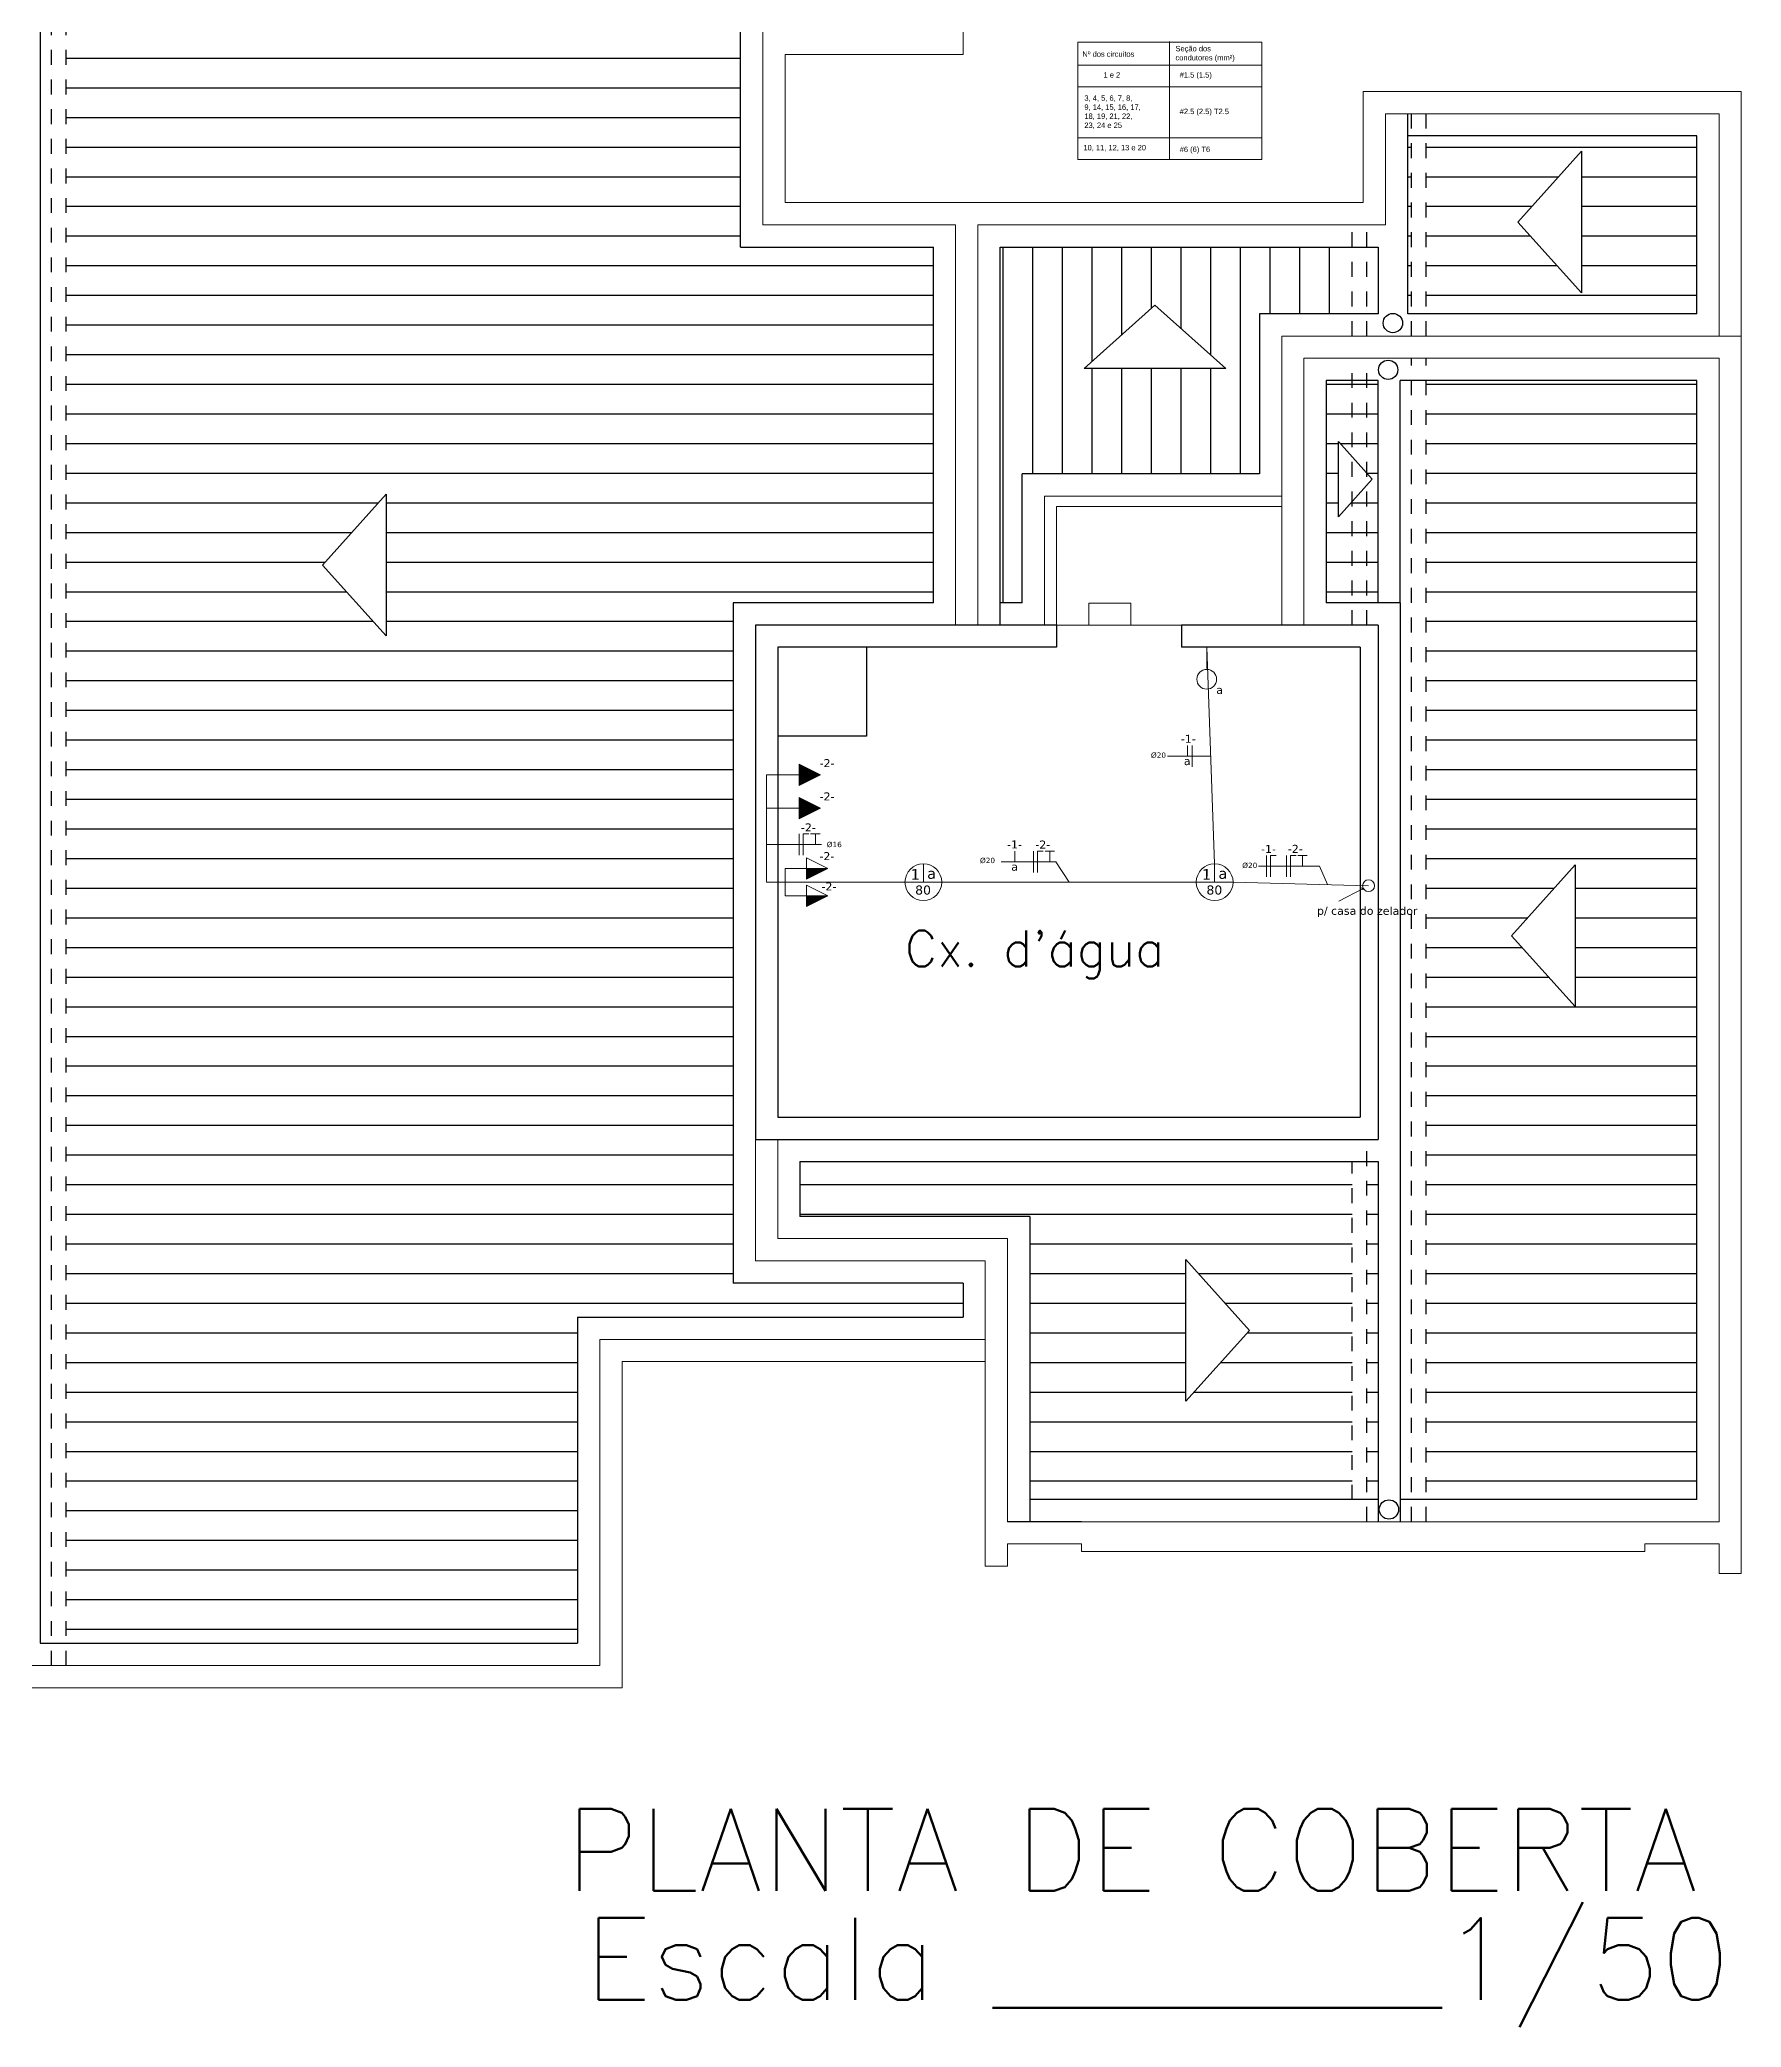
# Model space of a CAD drawing. Header units: millimetres. Extents: x 178 to 457, y 838 to 920.
# Drawn here: x 272.25 to 283.73, y 885.87 to 899.28 of the extents above; entities that cross this region are included whole.
import ezdxf

# ---------------------------------------------------------------- set-up
doc = ezdxf.new("R2010")
doc.units = ezdxf.units.MM
doc.linetypes.add('HIDDEN', pattern=[0.375, 0.25, -0.125])
doc.linetypes.add('HIDDEN2', pattern=[4.7625, 3.175, -1.5875])
for name, color, linetype in [('Alvenaria', 7, 'Continuous'), ('Esquadrias', 5, 'Continuous'), ('Paredebaix', 4, 'Continuous'), ('Piso', 1, 'Continuous'), ('Projeção', 8, 'HIDDEN'), ('Texto', 2, 'Continuous')]:
    doc.layers.add(name, color=color, linetype=linetype)
for name, color, linetype, lineweight in [('ELE - Eletrodutos', 51, 'Continuous', 5), ('ELE - Iluminação', 1, 'Continuous', 5), ('ELE - Interruptores', 1, 'Continuous', 5), ('ELE - Legenda', 1, 'Continuous', 5), ('ELE - Tomadas', 1, 'Continuous', 5)]:
    doc.layers.add(name, color=color, linetype=linetype, lineweight=lineweight)
doc.styles.add('Potencia', font='verdana.ttf', dxfattribs={"height": 0.075})
doc.styles.add('STYLE4', font='romans.shx')
pattern_1 = [(0, (-163.05337, 81.15697), (0, 0.2), [])]

# ---------------------------------------------------------------- blocks, each defined once
blk = doc.blocks.new('Tomada_200')
at = {"layer": 'ELE - Tomadas'}
h = blk.add_hatch(color=0, dxfattribs=at)
h.paths.add_polyline_path([(0.4, 0), (0.2, 0.1), (0.2, 0)])
h.paths.add_polyline_path([(0.4, 0), (0.2, 0), (0.2, -0.1)])
at = {"layer": 'ELE - Tomadas', "color": 0}
blk.add_line((0, 0), (0.4, 0), dxfattribs=at)
at = {"layer": 'ELE - Tomadas'}
for p, q in [((0.2, 0), (0.2, 0.1)), ((0.2, 0.1), (0.4, 0)), ((0.2, 0), (0.2, -0.1)), ((0.2, -0.1), (0.4, 0))]:
    blk.add_line(p, q, dxfattribs=at)
blk = doc.blocks.new('Tomada_130')
at = {"layer": 'ELE - Tomadas'}
blk.add_hatch(color=0, dxfattribs=at).paths.add_polyline_path([(0.2, 0.1), (0.2, 0), (0.4, 0)])
at = {"layer": 'ELE - Tomadas', "color": 0}
for p, q in [((0, 0), (0.4, 0)), ((0.2, 0), (0.2, -0.1)), ((0.2, -0.1), (0.4, 0))]:
    blk.add_line(p, q, dxfattribs=at)
at = {"layer": 'ELE - Tomadas'}
for p, q in [((0.2, 0), (0.2, 0.1)), ((0.2, 0.1), (0.4, 0))]:
    blk.add_line(p, q, dxfattribs=at)
blk = doc.blocks.new('Inter_1secao')
at = {"layer": 'ELE - Tomadas', "color": 0}
blk.add_line((0, 0), (0.2, 0), dxfattribs=at)
blk.add_circle((0.3, 0), 0.0926, dxfattribs=at)

msp = doc.modelspace()

# ---------------------------------------------------------------- hatches: boundary and pattern name
at = {"layer": 'Piso'}
h = msp.add_hatch(dxfattribs=at)
h.set_pattern_fill('_USER,_O', color=256, scale=0.2, pattern_type=0)
h.set_pattern_definition(pattern_1)
h.paths.add_polyline_path([(276.9753706, 897.8821501), (276.9753706, 899.4821501), (278.1753706, 899.4821501), (278.1753706, 902.9321501), (272.4253706, 902.9321501), (272.4253706, 888.4621501), (275.8753706, 888.4621501), (275.8753706, 890.6621501), (278.4753706, 890.6621501), (278.4753706, 890.8925603), (276.9253706, 890.8925603), (276.9253706, 895.4821501), (278.2753706, 895.4821501), (278.2753706, 897.8821501)])
h.paths.add_polyline_path([(274.5837132, 896.2148422), (274.5837132, 895.2586853), (274.154998, 895.7367638)], flags=16)
h = msp.add_hatch(dxfattribs=at)
h.set_pattern_fill('_USER,_O', color=256, scale=0.2, pattern_type=0)
h.set_pattern_definition(pattern_1)
h.paths.add_polyline_path([(283.4253706, 898.6321501), (281.6003706, 898.6321501), (281.6003706, 897.4321501), (283.4253706, 897.4321501)])
h.paths.add_polyline_path([(282.6475173, 897.5722787), (282.2188021, 898.0503572), (282.6475173, 898.5284356)], flags=16)
h.paths.add_polyline_path([(281.4753706, 897.4321501), (281.5003706, 897.4321501), (281.5003706, 898.6321501), (281.4753706, 898.6321501)])
h = msp.add_hatch(dxfattribs=at)
h.set_pattern_fill('_USER,_O', color=256, scale=0.2, angle=90, pattern_type=0)
h.set_pattern_definition([(90, (-163.05337, 81.15697), (-0.2, 1e-17), [])])
h.paths.add_polyline_path([(280.4753706, 896.3521501), (280.4753706, 897.4321501), (281.1003706, 897.4321501), (281.1003706, 897.8821501), (278.7253706, 897.8821501), (278.7253706, 895.4821501), (278.8753706, 895.4821501), (278.8753706, 896.3521501)])
h.paths.add_polyline_path([(279.2916243, 897.0624814), (279.7697028, 897.4911966), (280.2477812, 897.0624814)], flags=16)
h.paths.add_polyline_path([(281.2753706, 897.8821501), (281.2003706, 897.8821501), (281.2003706, 897.4321501), (281.2753706, 897.4321501)])
h = msp.add_hatch(dxfattribs=at)
h.set_pattern_fill('_USER,_O', color=256, scale=0.2, pattern_type=0)
h.set_pattern_definition(pattern_1)
h.paths.add_polyline_path([(280.9253706, 895.4821501), (281.1003706, 895.4821501), (281.1003706, 896.1661749), (281.007524, 896.0626377), (281.007524, 896.5698492), (281.1003706, 896.4663121), (281.1003706, 896.9821501), (280.9253706, 896.9821501)])
h.paths.add_polyline_path([(281.1003706, 896.4663121), (281.2003706, 896.3547979), (281.2003706, 896.9821501), (281.1003706, 896.9821501)])
h.paths.add_polyline_path([(281.2003706, 896.2776891), (281.1003706, 896.1661749), (281.1003706, 895.4821501), (281.2003706, 895.4821501)])
h.paths.add_polyline_path([(281.2753706, 896.9821501), (281.2003706, 896.9821501), (281.2003706, 896.3547979), (281.2349441, 896.3162435), (281.2003706, 896.2776891), (281.2003706, 895.4821501), (281.2753706, 895.4821501)])
h = msp.add_hatch(dxfattribs=at)
h.set_pattern_fill('_USER,_O', color=256, scale=0.2, pattern_type=0)
h.set_pattern_definition(pattern_1)
h.paths.add_polyline_path([(283.4253706, 896.9821501), (281.6003706, 896.9821501), (281.6003706, 889.4321501), (283.4253706, 889.4321501)])
h.paths.add_polyline_path([(282.6040858, 893.7141357), (282.6040858, 892.7579788), (282.1753706, 893.2360573)], flags=16)
h = msp.add_hatch(dxfattribs=at)
h.set_pattern_fill('_USER,_O', color=256, scale=0.2, pattern_type=0)
h.set_pattern_definition(pattern_1)
h.paths.add_polyline_path([(277.3753706, 891.7121501), (277.3753706, 891.3425603), (278.9253706, 891.3425603), (278.9253706, 889.4321501), (281.1003706, 889.4321501), (281.1003706, 891.7121501)])
h.paths.add_polyline_path([(279.9794565, 891.0512771), (280.4081717, 890.5731987), (279.9794565, 890.0951202)], flags=16)
h.paths.add_polyline_path([(281.2003706, 889.4321501), (281.2753706, 889.4321501), (281.2753706, 891.7121501), (281.2003706, 891.7121501)])

# ---------------------------------------------------------------- linework, layer by layer
at = {"layer": 'Alvenaria'}
for p, q in [((282.6475173, 898.5284356), (282.2188021, 898.0503572)), ((282.6475173, 898.5284356), (282.6475173, 897.5722787)), ((282.2188021, 898.0503572), (282.6475173, 897.5722787)), ((279.7697028, 897.4911966), (279.2916243, 897.0624814)), ((280.2477812, 897.0624814), (279.7697028, 897.4911966)), ((280.2477812, 897.0624814), (279.2916243, 897.0624814)), ((281.007524, 896.0626377), (281.007524, 896.5698492)), ((281.2349441, 896.3162435), (281.007524, 896.5698492)), ((281.007524, 896.0626377), (281.2349441, 896.3162435)), ((274.5837132, 896.2148422), (274.154998, 895.7367638)), ((274.5837132, 896.2148422), (274.5837132, 895.2586853)), ((274.154998, 895.7367638), (274.5837132, 895.2586853)), ((277.0753706, 895.3321501), (277.0753706, 891.8621501)), ((279.1053706, 895.3321501), (277.0753706, 895.3321501)), ((279.1053706, 895.3321501), (279.1053706, 895.1821501)), ((281.2753706, 895.3321501), (279.9482674, 895.3321501)), ((279.9482674, 895.3321501), (279.9482674, 895.1821501)), ((281.2753706, 895.3321501), (281.2753706, 891.8621501)), ((277.2253706, 895.1821501), (277.2253706, 892.0121501)), ((278.4167749, 895.1821501), (277.2253706, 895.1821501)), ((277.8253706, 895.1821501), (277.8253706, 894.5821501)), ((279.1053706, 895.1821501), (278.4167749, 895.1821501)), ((281.1553706, 895.1821501), (279.9482674, 895.1821501)), ((281.1553706, 895.1821501), (281.1553706, 892.8321501)), ((277.8253706, 894.5821501), (277.2253706, 894.5821501)), ((282.6040858, 893.7141357), (282.1753706, 893.2360573)), ((282.6040858, 893.7141357), (282.6040858, 892.7579788)), ((282.1753706, 893.2360573), (282.6040858, 892.7579788)), ((281.1553706, 892.8321501), (281.1553706, 892.0121501)), ((277.2253706, 892.0121501), (281.1553706, 892.0121501)), ((277.0753706, 891.8621501), (281.2753706, 891.8621501)), ((279.9794565, 890.0951202), (279.9794565, 891.0512771)), ((280.4081717, 890.5731987), (279.9794565, 891.0512771)), ((279.9794565, 890.0951202), (279.9794565, 891.0512771)), ((279.9794565, 891.0512771), (280.4081717, 890.5731987)), ((279.9794565, 890.0951202), (280.4081717, 890.5731987)), ((280.4081717, 890.5731987), (279.9794565, 890.0951202))]:
    msp.add_line(p, q, dxfattribs=at)
at = {"layer": 'ELE - Eletrodutos'}
for p, q in [((280.1728706, 893.7212768), (280.1194681, 895.1821501)), ((279.8559706, 894.4478492), (280.0204161, 894.4478492)), ((279.9899164, 894.5198262), (279.9899164, 894.4478262)), ((280.0204161, 894.5198377), (280.0204161, 894.3758607)), ((280.0204161, 894.4478492), (280.1463106, 894.4478492)), ((277.1503706, 893.5971501), (277.1503706, 894.3218645)), ((277.1503706, 894.3218645), (277.2253706, 894.3218645)), ((277.2253706, 894.0972266), (277.1503706, 894.0972266)), ((277.3694452, 893.922797), (277.3694452, 893.77882)), ((277.3969079, 893.778797), (277.3969337, 893.922797)), ((277.3969337, 893.922797), (277.4349295, 893.9227902)), ((277.4475545, 893.9227902), (277.5108808, 893.9227788)), ((277.4792616, 893.922797), (277.4792616, 893.8507995)), ((277.1503706, 893.8507995), (277.4792616, 893.8507995)), ((277.4792616, 893.8507995), (277.5208031, 893.8507995)), ((278.731973, 893.7350296), (279.060864, 893.7350296)), ((278.82585, 893.8070181), (278.82585, 893.7350181)), ((278.9510477, 893.8070271), (278.9510477, 893.6630502)), ((278.9785103, 893.6630271), (278.9785362, 893.8070271)), ((278.9785362, 893.8070271), (279.0165319, 893.8070203)), ((279.0291569, 893.8070203), (279.0924832, 893.8070089)), ((279.060864, 893.8070271), (279.060864, 893.7350296)), ((279.060864, 893.7350296), (279.1024055, 893.7350296)), ((279.1024055, 893.7350296), (279.1903706, 893.5971501)), ((280.5215975, 893.7779065), (280.5215975, 893.6339295)), ((280.5496936, 893.6339089), (280.5497195, 893.7779089)), ((280.5497195, 893.7779089), (280.5877153, 893.7779021)), ((280.6566335, 893.7779065), (280.6566335, 893.6339295)), ((280.6840961, 893.6339065), (280.684122, 893.7779065)), ((280.684122, 893.7779065), (280.7221177, 893.7778997)), ((280.7347427, 893.7778997), (280.798069, 893.7778883)), ((280.7664498, 893.7779065), (280.7664498, 893.7059089)), ((280.4676284, 893.705918), (280.8807593, 893.705912)), ((280.8807593, 893.705912), (280.9347888, 893.5812241)), ((277.2253706, 893.5971501), (277.1503706, 893.5971501)), ((278.0837439, 893.5971501), (277.2753706, 893.5971501)), ((280.0487439, 893.5971501), (278.3319973, 893.5971501)), ((281.2111493, 893.5733244), (280.2969973, 893.5971501)), ((281.0116823, 893.470093), (281.1756249, 893.5549392)), ((281.1756249, 893.5549392), (281.1624227, 893.5580027)), ((281.1725027, 893.5444988), (281.1756249, 893.5549392))]:
    msp.add_line(p, q, dxfattribs=at)
msp.add_circle((281.2111493, 893.5733244), 0.04, dxfattribs=at)
at = {"layer": 'ELE - Iluminação'}
for p, q in [((278.2078706, 893.5971501), (278.2078706, 893.7212768)), ((280.1728706, 893.5971501), (280.1728706, 893.7212768)), ((278.0837439, 893.5971501), (278.3319973, 893.5971501)), ((280.0487439, 893.5971501), (280.2969973, 893.5971501))]:
    msp.add_line(p, q, dxfattribs=at)
at = {"layer": 'ELE - Iluminação', "color": 1}
for centre in [(278.2078706, 893.5971501), (280.1728706, 893.5971501)]:
    msp.add_circle(centre, 0.1241267, dxfattribs=at)
at = {"layer": 'ELE - Legenda', "color": 1}
for p, q in [((279.2498517, 899.2639247), (279.8269835, 899.2639247)), ((279.2498517, 898.4730212), (279.2498517, 899.2639247)), ((279.8269835, 899.2639247), (280.4903423, 899.2639247)), ((279.8681845, 898.4778462), (279.8681845, 899.2687496)), ((280.4903423, 898.4730212), (280.4903423, 899.2639247)), ((279.2498517, 899.1101705), (279.8269835, 899.1101705)), ((279.8269835, 899.1101705), (280.4903423, 899.1101705)), ((279.2498517, 898.9630696), (279.8269835, 898.9630696)), ((279.8269835, 898.9630696), (280.4903423, 898.9630696)), ((279.2498517, 898.620122), (279.8269835, 898.620122)), ((279.8269835, 898.620122), (280.4903423, 898.620122)), ((279.2498517, 898.4730212), (279.8269835, 898.4730212)), ((279.8269835, 898.4730212), (280.4903423, 898.4730212))]:
    msp.add_line(p, q, dxfattribs=at)
at = {"layer": 'ELE - Tomadas'}
for p, q in [((277.2753706, 893.5042211), (277.2753706, 893.690079)), ((277.2753706, 893.5971501), (277.2253706, 893.5971501))]:
    msp.add_line(p, q, dxfattribs=at)
at = {"layer": 'Esquadrias', "lineweight": 0}
for p, q in [((277.1253706, 898.0321501), (277.1253706, 899.3321501)), ((278.4753706, 899.1821501), (278.4753706, 899.3321501)), ((277.2753706, 898.1821501), (277.2753706, 899.1821501)), ((278.4753706, 899.1821501), (277.2753706, 899.1821501)), ((283.7253706, 898.9321501), (281.1753706, 898.9321501)), ((281.1753706, 898.1821501), (281.1753706, 898.9321501)), ((283.7253706, 888.9321501), (283.7253706, 898.9321501)), ((283.5753706, 898.7821501), (281.3253706, 898.7821501)), ((281.3253706, 898.0321501), (281.3253706, 898.7821501)), ((283.5753706, 897.2821501), (283.5753706, 898.7821501)), ((277.2753706, 898.1821501), (278.5753706, 898.1821501)), ((278.5753706, 898.1821501), (281.1753706, 898.1821501)), ((277.1253706, 898.0321501), (278.4253706, 898.0321501)), ((278.4253706, 895.3321501), (278.4253706, 898.0321501)), ((278.5753706, 895.3321501), (278.5753706, 898.0321501)), ((278.5753706, 898.0321501), (281.3253706, 898.0321501)), ((283.7253706, 897.2821501), (280.6253706, 897.2821501)), ((280.6253706, 897.2821501), (280.6253706, 896.2021501)), ((281.2753706, 897.2821501), (281.1553706, 897.2821501)), ((283.5753706, 897.1321501), (280.7753706, 897.1321501)), ((280.7753706, 897.1321501), (280.7753706, 895.3321501)), ((283.5753706, 891.9121501), (283.5753706, 897.1321501)), ((279.0253706, 895.3321501), (279.0253706, 896.2021501)), ((280.6253706, 896.2021501), (279.0253706, 896.2021501)), ((280.6253706, 896.2021501), (280.6253706, 896.1321501)), ((279.1053706, 895.3321501), (279.1053706, 896.1321501)), ((280.6253706, 896.1321501), (279.1053706, 896.1321501)), ((280.6253706, 896.1321501), (280.6253706, 895.3321501)), ((279.3246079, 895.4804953), (279.3246079, 895.3321501)), ((279.3246079, 895.4804953), (279.6070466, 895.4804953)), ((279.6070466, 895.4804953), (279.6070466, 895.3321501)), ((279.1053706, 895.3321501), (279.3246079, 895.3321501)), ((279.6070466, 895.3321501), (279.3246079, 895.3321501)), ((279.6070466, 895.3321501), (279.9482674, 895.3321501)), ((283.5753706, 894.2821501), (283.5753706, 894.4321501)), ((283.5753706, 892.7821501), (283.5753706, 894.2821501)), ((283.5753706, 889.2821501), (283.5753706, 892.6621501)), ((277.0753706, 891.8621501), (277.0753706, 891.0425603)), ((277.2253706, 891.8621501), (277.2253706, 891.1925603)), ((278.7753706, 891.1925603), (277.2253706, 891.1925603)), ((278.7753706, 891.1925603), (278.7753706, 889.2821501)), ((278.6253706, 891.0425603), (277.0753706, 891.0425603)), ((278.6253706, 891.0425603), (278.6253706, 889.1821501)), ((276.0253706, 890.5121501), (276.0253706, 888.3121501)), ((276.0253706, 890.5121501), (278.6253706, 890.5121501)), ((276.1753706, 890.3621501), (278.6253706, 890.3621501)), ((276.1753706, 888.1621501), (276.1753706, 890.3621501)), ((276.1753706, 890.3621501), (278.6253706, 890.3621501)), ((278.6253706, 889.1821501), (278.6253706, 888.9821501)), ((278.7753706, 889.2821501), (281.1553706, 889.2821501)), ((283.5753706, 889.2821501), (281.1553706, 889.2821501)), ((279.2753706, 889.1321501), (278.7753706, 889.1321501)), ((278.7753706, 889.1321501), (278.7753706, 888.9821501)), ((279.2753706, 889.1321501), (279.2753706, 889.0821501)), ((279.2753706, 889.0821501), (283.0753706, 889.0821501)), ((283.0753706, 889.1321501), (283.5753706, 889.1321501)), ((283.0753706, 889.1321501), (283.0753706, 889.0821501)), ((283.5753706, 888.9321501), (283.5753706, 889.1321501)), ((278.6253706, 888.9821501), (278.7753706, 888.9821501)), ((283.5753706, 888.9321501), (283.7253706, 888.9321501)), ((271.9253706, 888.3121501), (276.0253706, 888.3121501)), ((272.0753706, 888.1621501), (276.1753706, 888.1621501))]:
    msp.add_line(p, q, dxfattribs=at)
at = {"layer": 'Paredebaix'}
for p, q in [((272.2503706, 902.9321501), (272.2503706, 888.4621501)), ((276.9753706, 897.8821501), (276.9753706, 899.4821501)), ((281.4753706, 897.4321501), (281.4753706, 898.7821501)), ((283.4253706, 898.6321501), (281.4753706, 898.6321501)), ((283.4253706, 897.4321501), (283.4253706, 898.6321501)), ((276.9753706, 897.8821501), (278.2753706, 897.8821501)), ((278.2753706, 895.4821501), (278.2753706, 897.8821501)), ((278.7253706, 895.3321501), (278.7253706, 897.8821501)), ((278.7253706, 897.8821501), (281.2753706, 897.8821501)), ((281.2753706, 897.8821501), (281.2753706, 897.4321501)), ((281.2753706, 897.4321501), (280.4753706, 897.4321501)), ((280.4753706, 897.4321501), (280.4753706, 896.3521501)), ((283.4253706, 897.4321501), (281.4753706, 897.4321501)), ((281.2753706, 896.9821501), (280.9253706, 896.9821501)), ((280.9253706, 896.9821501), (280.9253706, 895.4821501)), ((281.2753706, 895.4821501), (281.2753706, 896.9821501)), ((283.4253706, 896.9821501), (281.4253706, 896.9821501)), ((281.4253706, 895.4821501), (281.4253706, 896.9821501)), ((283.4253706, 889.4321501), (283.4253706, 896.9821501)), ((278.8753706, 895.4821501), (278.8753706, 896.3521501)), ((280.4753706, 896.3521501), (278.8753706, 896.3521501)), ((278.2753706, 895.4821501), (276.9253706, 895.4821501)), ((276.9253706, 895.4821501), (276.9253706, 890.8925603)), ((278.8753706, 895.4821501), (278.7253706, 895.4821501)), ((281.4253706, 895.4821501), (280.9253706, 895.4821501)), ((281.4253706, 895.4821501), (281.4253706, 889.2821501)), ((277.3753706, 891.7121501), (281.2753706, 891.7121501)), ((277.3753706, 891.7121501), (277.3753706, 891.3425603)), ((277.3753706, 891.7121501), (281.2753706, 891.7121501)), ((277.3753706, 891.7121501), (277.3753706, 891.3425603)), ((281.2753706, 891.7121501), (281.2753706, 889.2821501)), ((278.9253706, 891.3425603), (277.3753706, 891.3425603)), ((278.9253706, 891.3425603), (277.3753706, 891.3425603)), ((278.9253706, 891.3425603), (278.9253706, 889.4321501)), ((278.9253706, 891.3425603), (278.9253706, 889.2821501)), ((278.4753706, 890.8925603), (276.9253706, 890.8925603)), ((278.4753706, 890.8925603), (278.4753706, 890.6621501)), ((275.8753706, 890.6621501), (275.8753706, 888.4621501)), ((275.8753706, 890.6621501), (278.4753706, 890.6621501)), ((281.2753706, 889.4321501), (278.9253706, 889.4321501)), ((283.4253706, 889.4321501), (281.4253706, 889.4321501)), ((279.2753706, 889.2821501), (278.7753706, 889.2821501)), ((272.2503706, 888.4621501), (275.8753706, 888.4621501))]:
    msp.add_line(p, q, dxfattribs=at)
for centre in [(281.375288, 897.3694788), (281.3436175, 897.0539667), (281.3490029, 889.3649719)]:
    msp.add_circle(centre, 0.0651225, dxfattribs=at)
at = {"layer": 'Projeção', "ltscale": 0.3}
for p, q in [((272.3253706, 888.3121501), (272.3253706, 903.0821501)), ((272.4253706, 888.3121501), (272.4253706, 903.0821501)), ((281.5003706, 897.2821501), (281.5003706, 898.7821501)), ((281.6003706, 897.2821501), (281.6003706, 898.7821501)), ((281.1003706, 897.2821501), (281.1003706, 898.0321501)), ((281.2003706, 897.2821501), (281.2003706, 898.0321501)), ((281.1003706, 895.3321501), (281.1003706, 897.1321501)), ((281.2003706, 895.3321501), (281.2003706, 897.1321501)), ((281.5003706, 889.2821501), (281.5003706, 897.1321501)), ((281.6003706, 889.2821501), (281.6003706, 897.1321501)), ((281.2003706, 889.2821501), (281.2003706, 891.8621501)), ((281.1003706, 889.4321501), (281.1003706, 891.7121501))]:
    msp.add_line(p, q, dxfattribs=at)

# ---------------------------------------------------------------- block references
at = {"layer": 'ELE - Interruptores', "color": 1, "linetype": 'HIDDEN2', "ltscale": 1.4, "xscale": 0.7200000000000001, "yscale": 0.7200000000000001, "zscale": 0.7200000000000001, "rotation": 270}
msp.add_blockref('Inter_1secao', (280.1194681, 895.1821501), dxfattribs=at)
at = {"layer": 'ELE - Tomadas', "color": 1, "xscale": 0.7200000000000001, "yscale": 0.7200000000000001, "zscale": 0.7200000000000001}
for p in [(277.2253706, 894.3218645), (277.2253706, 894.0972266)]:
    msp.add_blockref('Tomada_200', p, dxfattribs=at)
at = {"layer": 'ELE - Tomadas', "color": 1, "xscale": -0.7200000000000001, "yscale": 0.7200000000000001, "zscale": 0.7200000000000001, "rotation": 180}
for p in [(277.2753706, 893.690079), (277.2753706, 893.5042211)]:
    msp.add_blockref('Tomada_130', p, dxfattribs=at)

# ---------------------------------------------------------------- texts
at = {"layer": 'ELE - Eletrodutos', "style": 'Potencia'}
for s, height, p in [('-1-', 0.054, (279.9447525, 894.5373821)), ('%%C20', 0.03601329, (279.7430107, 894.4361408)), ('-2-', 0.054, (277.3816628, 893.9397356)), ('%%C16', 0.03601329, (277.5560939, 893.8336517)), ('-1-', 0.054, (278.7722784, 893.824574)), ('-2-', 0.054, (278.9632652, 893.8239657)), ('%%C20', 0.03601329, (278.5897182, 893.7259591)), ('-1-', 0.054, (280.4859401, 893.7939064)), ('-2-', 0.054, (280.6665245, 893.7948451)), ('%%C20', 0.03601329, (280.3590133, 893.692581)), ('p/ casa do zelador', 0.054, (280.8630201, 893.3771425))]:
    msp.add_text(s, height=height, rotation=359.9580266, dxfattribs=at).set_placement(p)
for p in [(279.9649052, 894.3873324), (278.8008388, 893.6745243)]:
    msp.add_text('a', height=0.054, dxfattribs=at).set_placement(p)
at = {"layer": 'ELE - Iluminação', "color": 1, "style": 'Potencia'}
for p in [(278.1217698, 893.6135897), (280.0867698, 893.6135897)]:
    msp.add_text('1', height=0.0718497, rotation=359.52795771, dxfattribs=at).set_placement(p)
for s, height, p in [('a', 0.0718497, (278.2336605, 893.6197407)), ('a', 0.0718497, (280.1986605, 893.6197407)), ('80', 0.06119679, (278.1524321, 893.5137316)), ('80', 0.06119679, (280.1174321, 893.5137316))]:
    msp.add_text(s, height=height, dxfattribs=at).set_placement(p)
at = {"layer": 'ELE - Legenda', "color": 1, "char_height": 0.036669729, "attachment_point": 1}
for s, insert, width in [('\\pxt68.17613;Seção dos \\Pcondutores (mm{\\fArial|b0|i0|c0|p34;²)}', (279.9086356, 899.2394164), 12.915893271), ('\\pxt68.17613;Nº dos circuitos', (279.2803939, 899.2026748), 12.915893271), ('\\pxt68.17613;1 e 2', (279.4231767, 899.0619416), 12.382533762), ('\\pxt68.17613;#1.5 (1.5)', (279.9373851, 899.0619416), 12.382533762), ('\\pxt68.17613;3, 4, 5, 6, 7, 8, \\P9, 14, 15, 16, 17, \\P18, 19, 21, 22, \\P23, 24 e 25', (279.2942185, 898.905672), 12.382533762), ('\\pxt68.17613;#2.5 (2.5) T2.5', (279.9373851, 898.8157065), 12.382533762), ('\\pxt68.17613;10, 11, 12, 13 e 20', (279.2875716, 898.5713154), 12.382533762), ('\\pxt68.17613;#6 (6) T6', (279.9373851, 898.5598898), 12.382533762)]:
    msp.add_mtext(s, dxfattribs=dict(at, insert=insert, width=width))
at = {"layer": 'ELE - Tomadas', "color": 1, "style": 'Potencia'}
msp.add_text('a', height=0.054, dxfattribs=at).set_placement((280.1840308, 894.8672783))
for p in [(277.5081468, 894.3733557), (277.5081468, 894.1487177), (277.5068541, 893.7457738), (277.5204945, 893.5414152)]:
    msp.add_text('-2-', height=0.054, rotation=359.9580266, dxfattribs=at).set_placement(p)
at = {"layer": 'Texto', "style": 'STYLE4'}
for s, height, p in [("Cx. d'água", 0.24158063, (278.0835325, 893.0285338)), ('PLANTA DE COBERTA', 0.553320012, (275.793806, 886.7911135)), ('Escala ________1/50', 0.553320012, (275.922507, 886.0559952))]:
    msp.add_text(s, height=height, dxfattribs=at).set_placement(p)

doc.saveas('drawing.dxf')
